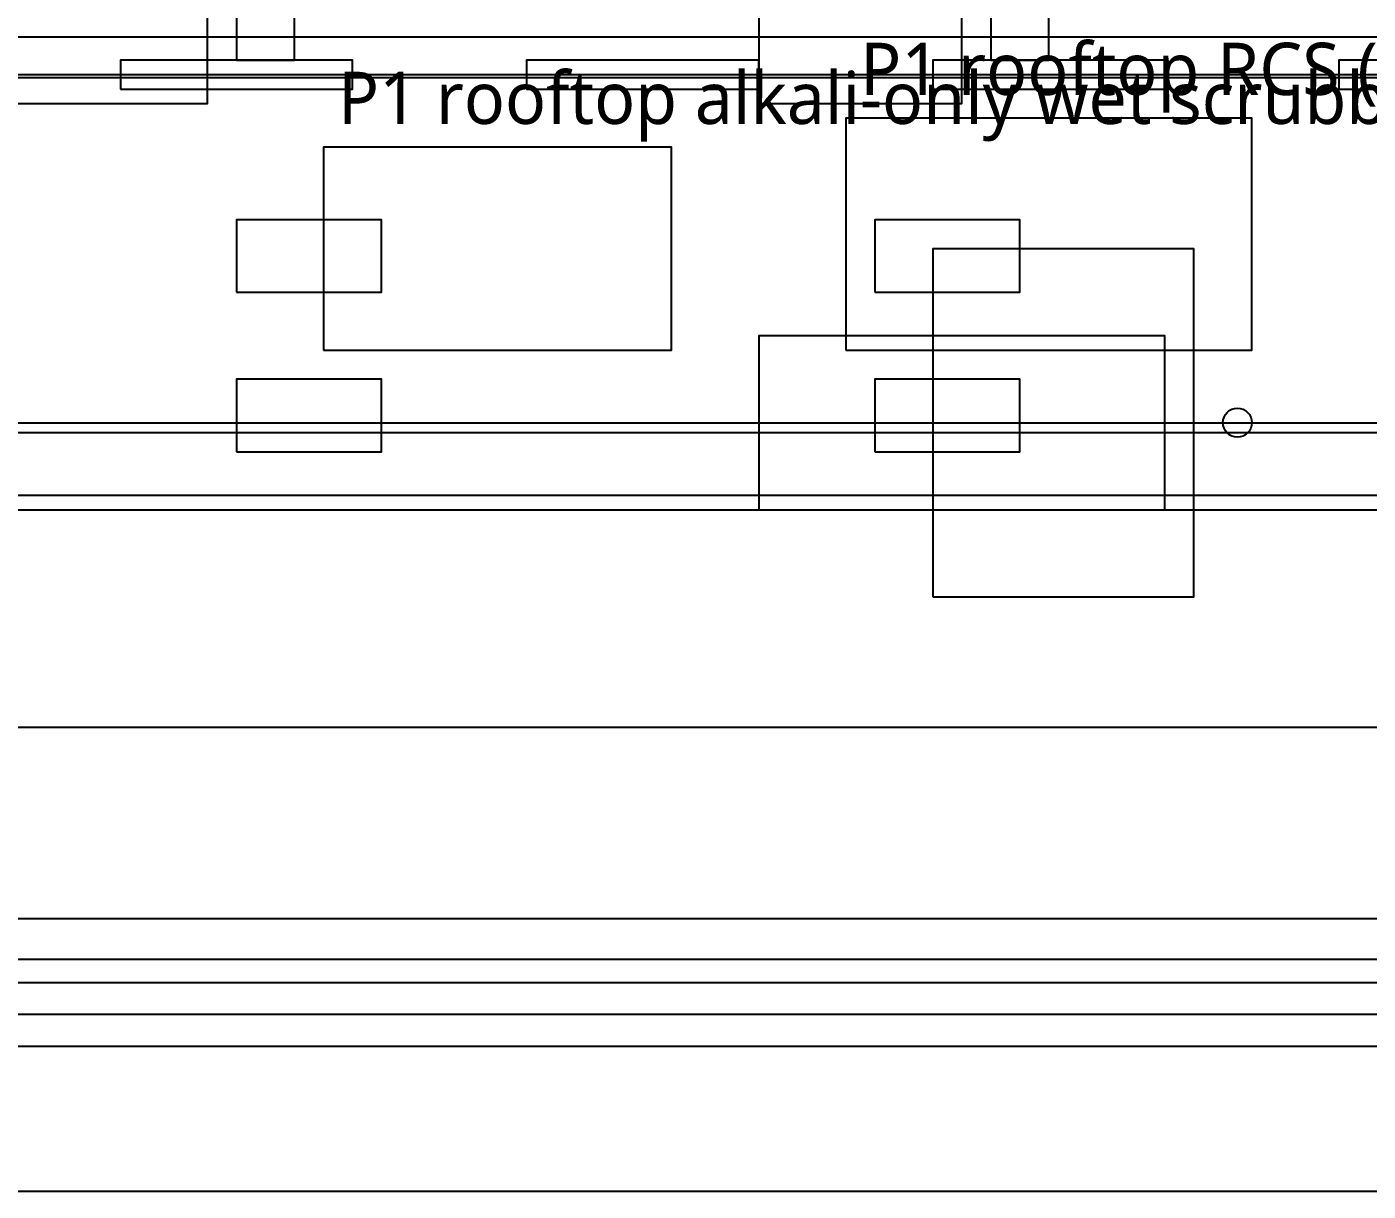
# Model space of a CAD drawing. Header units: metres. Extents: x -1640 to 1560, y -268 to 2338.
# Drawn here: x -119.22 to -72.99, y 1925 to 1965.15 of the extents above; entities that cross this region are included whole.
import ezdxf

# ---------------------------------------------------------------- set-up
doc = ezdxf.new("R2010")
doc.units = ezdxf.units.M
for name, color, linetype in [('1F_CDS', 5, 'Continuous'), ('1F_EHS_EXTINGUISHER_HYDRANT_CABINET_CONCEPT', 1, 'Continuous'), ('1F_SUPPORT', 4, 'Continuous'), ('2F_EHS_EXTINGUISHER_HYDRANT_CABINET_CONCEPT', 1, 'Continuous'), ('2F_SUPPORT', 4, 'Continuous'), ('3F_EHS_EXTINGUISHER_HYDRANT_CABINET_CONCEPT', 1, 'Continuous'), ('3F_SUPPORT', 4, 'Continuous'), ('4F_DCC', 3, 'Continuous'), ('4F_MAU', 2, 'Continuous'), ('4F_SUPPORT', 4, 'Continuous'), ('5F_CDS', 5, 'Continuous'), ('5F_EHS_EXTINGUISHER_HYDRANT_CABINET_CONCEPT', 1, 'Continuous'), ('5F_SUPPORT', 4, 'Continuous'), ('6F_EHS_EXTINGUISHER_HYDRANT_CABINET_CONCEPT', 1, 'Continuous'), ('6F_SUPPORT', 4, 'Continuous'), ('7F_EHS_EXTINGUISHER_HYDRANT_CABINET_CONCEPT', 1, 'Continuous'), ('7F_SUPPORT', 4, 'Continuous'), ('8F_DCC', 3, 'Continuous'), ('8F_MAU', 2, 'Continuous'), ('8F_SUPPORT', 4, 'Continuous'), ('OUTLINE', 7, 'Continuous'), ('RF_RSC', 4, 'Continuous'), ('RF_STACK', 2, 'Continuous'), ('UTIL_CHEM_CONCEPT', 6, 'Continuous'), ('UTIL_CHW.R_CONCEPT', 2, 'Continuous'), ('UTIL_CHW.S_CONCEPT', 1, 'Continuous'), ('UTIL_EXH.ACID_CONCEPT', 4, 'Continuous'), ('UTIL_EXH.ALK_CONCEPT', 5, 'Continuous'), ('UTIL_GAS.BULK_CONCEPT', 2, 'Continuous'), ('UTIL_HR_CONCEPT', 5, 'Continuous'), ('UTIL_PLANT', 2, 'Continuous'), ('UTIL_TEXT', 7, 'Continuous'), ('UTIL_WTR.RAW_CONCEPT', 4, 'Continuous'), ('UTIL_WTR.REUSE_CONCEPT', 5, 'Continuous'), ('UTIL_WW.AA_CONCEPT', 3, 'Continuous'), ('UTIL_WW.F_CONCEPT', 2, 'Continuous'), ('UTIL_WW.ORG_CONCEPT', 4, 'Continuous')]:
    doc.layers.add(name, color=color, linetype=linetype)
doc.styles.add('KO', font='malgun.ttf')

msp = doc.modelspace()

# ---------------------------------------------------------------- linework, layer by layer
at = {"layer": '1F_CDS'}
for points in [[(-112, 1956), (-107, 1956), (-107, 1958.5), (-112, 1958.5)], [(-90, 1956), (-85, 1956), (-85, 1958.5), (-90, 1958.5)], [(-112, 1950.5), (-107, 1950.5), (-107, 1953), (-112, 1953)], [(-90, 1950.5), (-85, 1950.5), (-85, 1953), (-90, 1953)]]:
    msp.add_lwpolyline(points, close=True, dxfattribs=at)
at = {"layer": '1F_EHS_EXTINGUISHER_HYDRANT_CABINET_CONCEPT'}
msp.add_circle((-77.5, 1951.5), 0.5, dxfattribs=at)
at = {"layer": '1F_SUPPORT'}
msp.add_lwpolyline([(-88, 1945.5), (-79, 1945.5), (-79, 1957.5), (-88, 1957.5)], close=True, dxfattribs=at)
at = {"layer": '2F_EHS_EXTINGUISHER_HYDRANT_CABINET_CONCEPT'}
msp.add_circle((-77.5, 1951.5), 0.5, dxfattribs=at)
at = {"layer": '2F_SUPPORT'}
msp.add_lwpolyline([(-88, 1945.5), (-79, 1945.5), (-79, 1957.5), (-88, 1957.5)], close=True, dxfattribs=at)
at = {"layer": '3F_EHS_EXTINGUISHER_HYDRANT_CABINET_CONCEPT'}
msp.add_circle((-77.5, 1951.5), 0.5, dxfattribs=at)
at = {"layer": '3F_SUPPORT'}
msp.add_lwpolyline([(-88, 1945.5), (-79, 1945.5), (-79, 1957.5), (-88, 1957.5)], close=True, dxfattribs=at)
at = {"layer": '4F_DCC'}
for points in [[(-116, 1963), (-108, 1963), (-108, 1964), (-116, 1964)], [(-102, 1963), (-94, 1963), (-94, 1964), (-102, 1964)], [(-88, 1963), (-80, 1963), (-80, 1964), (-88, 1964)], [(-74, 1963), (-66, 1963), (-66, 1964), (-74, 1964)]]:
    msp.add_lwpolyline(points, close=True, dxfattribs=at)
at = {"layer": '4F_MAU'}
msp.add_lwpolyline([(-94, 1948.5), (-80, 1948.5), (-80, 1954.5), (-94, 1954.5)], close=True, dxfattribs=at)
at = {"layer": '4F_SUPPORT'}
msp.add_lwpolyline([(-88, 1945.5), (-79, 1945.5), (-79, 1957.5), (-88, 1957.5)], close=True, dxfattribs=at)
at = {"layer": '5F_CDS'}
for points in [[(-112, 1956), (-107, 1956), (-107, 1958.5), (-112, 1958.5)], [(-90, 1956), (-85, 1956), (-85, 1958.5), (-90, 1958.5)], [(-112, 1950.5), (-107, 1950.5), (-107, 1953), (-112, 1953)], [(-90, 1950.5), (-85, 1950.5), (-85, 1953), (-90, 1953)]]:
    msp.add_lwpolyline(points, close=True, dxfattribs=at)
at = {"layer": '5F_EHS_EXTINGUISHER_HYDRANT_CABINET_CONCEPT'}
msp.add_circle((-77.5, 1951.5), 0.5, dxfattribs=at)
at = {"layer": '5F_SUPPORT'}
msp.add_lwpolyline([(-88, 1945.5), (-79, 1945.5), (-79, 1957.5), (-88, 1957.5)], close=True, dxfattribs=at)
at = {"layer": '6F_EHS_EXTINGUISHER_HYDRANT_CABINET_CONCEPT'}
msp.add_circle((-77.5, 1951.5), 0.5, dxfattribs=at)
at = {"layer": '6F_SUPPORT'}
msp.add_lwpolyline([(-88, 1945.5), (-79, 1945.5), (-79, 1957.5), (-88, 1957.5)], close=True, dxfattribs=at)
at = {"layer": '7F_EHS_EXTINGUISHER_HYDRANT_CABINET_CONCEPT'}
msp.add_circle((-77.5, 1951.5), 0.5, dxfattribs=at)
at = {"layer": '7F_SUPPORT'}
msp.add_lwpolyline([(-88, 1945.5), (-79, 1945.5), (-79, 1957.5), (-88, 1957.5)], close=True, dxfattribs=at)
at = {"layer": '8F_DCC'}
for points in [[(-116, 1963), (-108, 1963), (-108, 1964), (-116, 1964)], [(-102, 1963), (-94, 1963), (-94, 1964), (-102, 1964)], [(-88, 1963), (-80, 1963), (-80, 1964), (-88, 1964)], [(-74, 1963), (-66, 1963), (-66, 1964), (-74, 1964)]]:
    msp.add_lwpolyline(points, close=True, dxfattribs=at)
at = {"layer": '8F_MAU'}
msp.add_lwpolyline([(-94, 1948.5), (-80, 1948.5), (-80, 1954.5), (-94, 1954.5)], close=True, dxfattribs=at)
at = {"layer": '8F_SUPPORT'}
msp.add_lwpolyline([(-88, 1945.5), (-79, 1945.5), (-79, 1957.5), (-88, 1957.5)], close=True, dxfattribs=at)
at = {"layer": 'OUTLINE'}
msp.add_lwpolyline([(-498, 1941), (51, 1941), (51, 2142), (-498, 2142)], close=True, dxfattribs=at)
at = {"layer": 'RF_RSC'}
for points in [[(-120, 1962.5), (-113, 1962.5), (-113, 1967.5), (-120, 1967.5)], [(-94, 1962.5), (-87, 1962.5), (-87, 1967.5), (-94, 1967.5)]]:
    msp.add_lwpolyline(points, close=True, dxfattribs=at)
at = {"layer": 'RF_STACK'}
for points in [[(-112, 1964), (-110, 1964), (-110, 1966), (-112, 1966)], [(-86, 1964), (-84, 1964), (-84, 1966), (-86, 1966)]]:
    msp.add_lwpolyline(points, close=True, dxfattribs=at)
at = {"layer": 'UTIL_CHEM_CONCEPT'}
msp.add_line((-464.3, 1948.5), (-2.7, 1948.5), dxfattribs=at)
msp.add_line((-464.3, 1948.5), (-2.7, 1948.5), dxfattribs=at)
at = {"layer": 'UTIL_CHW.R_CONCEPT'}
msp.add_line((-467.2, 1964.8), (-1.2, 1964.8), dxfattribs=at)
msp.add_line((-467.2, 1964.8), (-1.2, 1964.8), dxfattribs=at)
at = {"layer": 'UTIL_CHW.S_CONCEPT'}
msp.add_line((-468.5, 1963.5), (-2.5, 1963.5), dxfattribs=at)
msp.add_line((-468.5, 1963.5), (-2.5, 1963.5), dxfattribs=at)
at = {"layer": 'UTIL_EXH.ACID_CONCEPT'}
for p, q in [((-470.4, 1964.8), (-0.6, 1964.8)), ((-470.4, 1964.8), (-0.6, 1964.8)), ((-458.55, 1949), (6.55, 1949))]:
    msp.add_line(p, q, dxfattribs=at)
at = {"layer": 'UTIL_EXH.ALK_CONCEPT'}
for p, q in [((-470.4, 1963.4), (-0.6, 1963.4)), ((-470.4, 1963.4), (-0.6, 1963.4)), ((-458.55, 1951.16), (6.55, 1951.16))]:
    msp.add_line(p, q, dxfattribs=at)
at = {"layer": 'UTIL_GAS.BULK_CONCEPT'}
msp.add_line((-316.5, 1925), (430.5, 1925), dxfattribs=at)
at = {"layer": 'UTIL_HR_CONCEPT'}
msp.add_line((-230.85, 1951.5), (-8.65, 1951.5), dxfattribs=at)
msp.add_line((-230.85, 1951.5), (-8.65, 1951.5), dxfattribs=at)
at = {"layer": 'UTIL_PLANT'}
for points in [[(-91, 1954), (-77, 1954), (-77, 1962), (-91, 1962)], [(-109, 1954), (-97, 1954), (-97, 1961), (-109, 1961)]]:
    msp.add_lwpolyline(points, close=True, dxfattribs=at)
at = {"layer": 'UTIL_WTR.RAW_CONCEPT'}
msp.add_line((-209.4, 1933), (62.4, 1933), dxfattribs=at)
at = {"layer": 'UTIL_WTR.REUSE_CONCEPT'}
msp.add_line((-208, 1934.4), (63.8, 1934.4), dxfattribs=at)
at = {"layer": 'UTIL_WW.AA_CONCEPT'}
msp.add_line((-230.7, 1931.1), (479.4, 1931.1), dxfattribs=at)
at = {"layer": 'UTIL_WW.F_CONCEPT'}
msp.add_line((-231.8, 1930), (478.3, 1930), dxfattribs=at)
at = {"layer": 'UTIL_WW.ORG_CONCEPT'}
msp.add_line((-229.6, 1932.2), (480.5, 1932.2), dxfattribs=at)

# ---------------------------------------------------------------- texts
at = {"layer": 'UTIL_TEXT', "style": 'KO'}
for s, p in [('P1 rooftop RCS (regenerative catalytic system — process-gas abatement, named in the sustainability report; location is concept)', (-90.5, 1962.8)), ('P1 rooftop alkali-only wet scrubber (concept)', (-108.5, 1961.8))]:
    msp.add_text(s, height=1.8, dxfattribs=at).set_placement(p)

doc.saveas('drawing.dxf')
